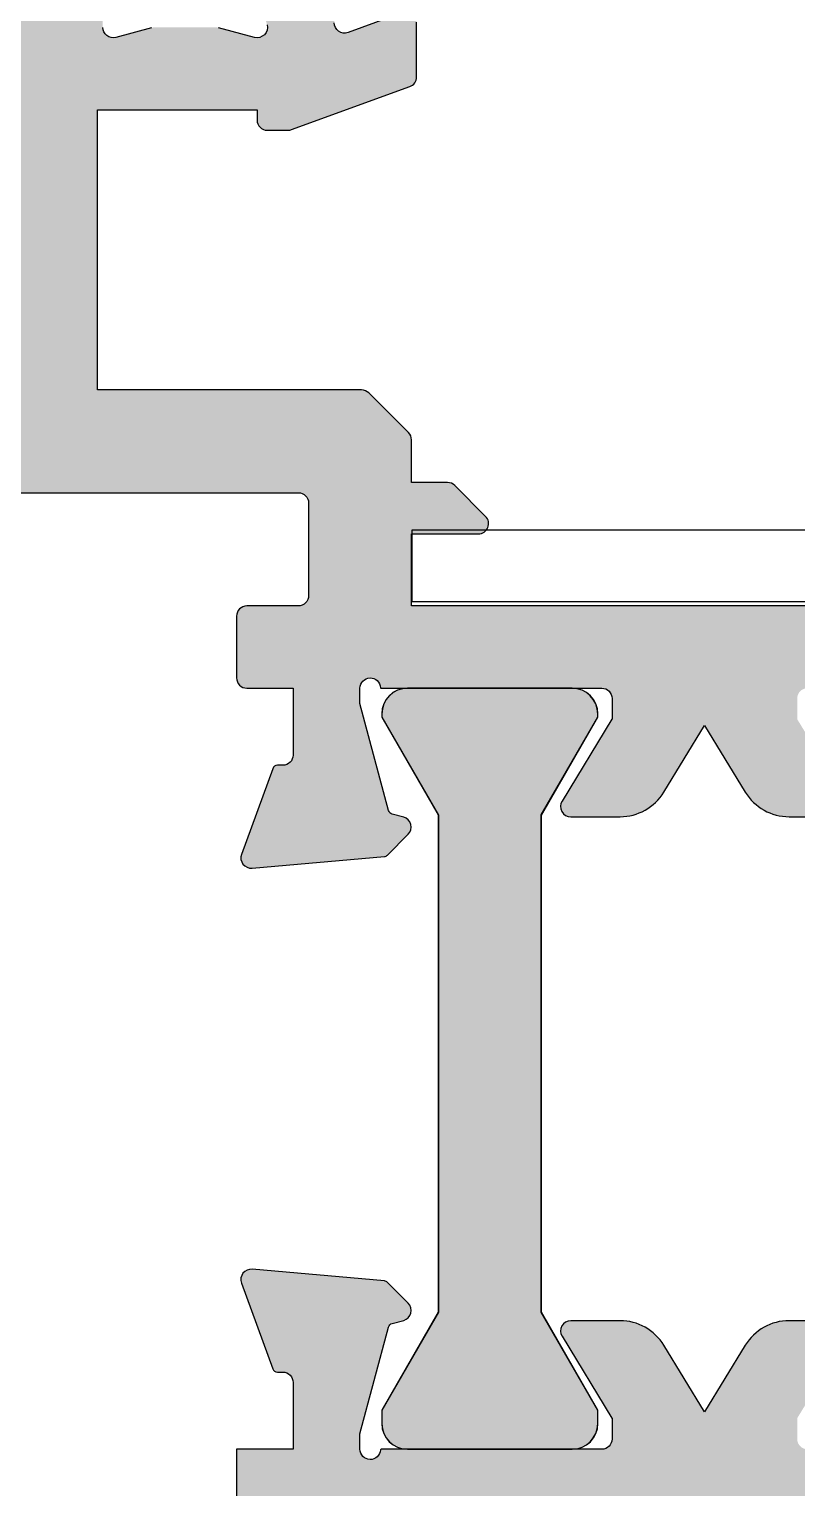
# Model space of a CAD drawing. Header units: millimetres. Extents: x 10785 to 11415, y 2273 to 2570.
# Drawn here: x 11022.88 to 11037.8, y 2416.03 to 2444.4 of the extents above; entities that cross this region are included whole.
import ezdxf

# ---------------------------------------------------------------- set-up
doc = ezdxf.new("R2010")
doc.units = ezdxf.units.MM
for name, color, linetype in [('aksesuar', 1, 'Continuous'), ('ALUMINIUM', 30, 'Continuous'), ('PROFIL', 7, 'Continuous')]:
    doc.layers.add(name, color=color, linetype=linetype)

msp = doc.modelspace()

# ---------------------------------------------------------------- hatches: boundary and pattern name
at = {"layer": 'aksesuar'}
h = msp.add_hatch(color=0, dxfattribs=at)
h.set_gradient(color1=(214, 214, 214), color2=(232, 232, 232), one_color=1, tint=0.9100000262260437)
edge = h.paths.add_edge_path(flags=16)
edge.add_line((11008.20849462309, 2466.596003947521), (11008.20849469682, 2473.680317644979))
edge.add_line((11008.20849469682, 2473.680317644979), (11016.7084942274, 2473.680317644979))
edge.add_line((11016.7084942274, 2473.680317644979), (11016.70849450573, 2465.730318440429))
edge.add_arc((11017.70849452383, 2465.730318650384), 1.000000018102195, 180.0000120295148, 270.0000013102825)
edge.add_line((11017.7084945467, 2464.730318632282), (11022.60849468232, 2464.730318878795))
edge.add_line((11022.60849468232, 2464.730318878795), (11022.60849468232, 2436.880318691039))
edge.add_line((11022.60849468232, 2436.880318691039), (11008.20849469682, 2436.880318691039))
edge.add_line((11008.20849469682, 2436.880318691039), (11008.20849469682, 2464.730318878795))
edge.add_line((11008.20849469682, 2464.730318878795), (11009.50849453665, 2464.73031863228))
edge.add_arc((11009.50849470617, 2464.930318522062), 0.199999889782173, 269.9999514335813, 405.000039459331)
edge.add_line((11009.64991588708, 2465.07173989776), (11008.26707318774, 2466.454582597106))
edge.add_arc((11008.40849481585, 2466.596003954071), 0.2000001927641131, 180.0000018764272, 224.9999450721918, ccw=False)
edge = h.paths.add_edge_path()
edge.add_line((11030.30952584752, 2435.580319036746), (11030.30952582306, 2436.408745598148))
edge.add_arc((11030.10952601782, 2436.408745693918), 0.1999998052354507, 359.9999725641396, 405.0000146371132)
edge.add_line((11030.25094720021, 2436.550166948564), (11029.47937428223, 2437.321739808353))
edge.add_arc((11029.33795370187, 2437.180320055141), 0.1999983178609902, 44.99983244286991, 90.00022060425665)
edge.add_line((11029.33795293182, 2437.380318373), (11024.20849452551, 2437.380317841673))
edge.add_line((11024.20849452551, 2437.380317841673), (11024.20849452551, 2442.83031882813))
edge.add_line((11024.20849452551, 2442.83031882813), (11027.30849461449, 2442.83031882813))
edge.add_line((11027.30849461449, 2442.83031882813), (11027.30849460249, 2442.630318471721))
edge.add_arc((11027.50849458449, 2442.630318538655), 0.1999999819971466, 180.0000191749564, 270.0000058402935)
edge.add_line((11027.50849460487, 2442.430318556657), (11027.91209189539, 2442.430318556657))
edge.add_arc((11027.91209204148, 2442.630317383766), 0.1999988271093372, 269.9999581501658, 290.0000765887024)
edge.add_line((11027.98049592021, 2442.442380053203), (11030.27689867629, 2443.278202214809))
edge.add_arc((11030.20849440527, 2443.466140884325), 0.2000002194849984, 290.0000510017593, 359.9999947951634)
edge.add_line((11030.40849462475, 2443.466140866156), (11030.40849462475, 2444.530318596145))
edge.add_arc((11030.2084946591, 2444.530318549608), 0.1999999656560184, 1.333185604823e-05, 110.0000224728425)
edge.add_line((11030.14009056846, 2444.718257014663), (11029.07689860384, 2444.331286819903))
edge.add_arc((11029.00849462526, 2444.519225383026), 0.2000000194856255, 179.9999747252757, 289.99998269942273, ccw=False)
edge.add_line((11028.80849460577, 2444.519225471251), (11028.80849460578, 2446.557113405152))
edge.add_arc((11028.60849445527, 2446.557113416416), 0.2000001505089236, 359.9999967731857, 419.999980316424)
edge.add_line((11028.70849459003, 2446.730318593163), (11028.40849460101, 2446.903523548346))
edge.add_arc((11028.30849497136, 2446.730320153106), 0.1999983551235012, 59.99985045010855, 90.00011060534418)
edge.add_line((11028.30849458528, 2446.930318508229), (11027.50849460487, 2446.930318508229))
edge.add_arc((11027.50849452417, 2446.730318586552), 0.1999999216779131, 89.99997687951365, 179.9999981051062)
edge.add_line((11027.30849460249, 2446.730318593166), (11027.30849460249, 2445.229389769958))
edge.add_arc((11027.50849333801, 2445.229389597393), 0.1999987355176738, 179.9999505634029, 195.0000481819571)
edge.add_line((11027.31530943768, 2445.177625953189), (11027.50167976971, 2444.482082455384))
edge.add_arc((11027.30849468154, 2444.430318559595), 0.1999999479965347, -105.00002972955252, 15.000029726042214, ccw=False)
edge.add_line((11027.25673078574, 2444.237133471428), (11026.56118724793, 2444.423503657907))
edge.add_arc((11026.5094226384, 2444.230316695903), 0.2000019427126058, 74.99991170595315, 89.99977080508609)
edge.add_line((11026.50942343845, 2444.430318638614), (11025.30756575878, 2444.430318638614))
edge.add_arc((11025.30756656562, 2444.230316588909), 0.2000020497068446, 90.00023113899996, 105.0000842587352)
edge.add_line((11025.255801942, 2444.423503657907), (11024.56025841511, 2444.237133471428))
edge.add_arc((11024.50849449483, 2444.430318502168), 0.1999998988620254, 179.9999609110746, 285.00004076145643, ccw=False)
edge.add_line((11024.30849459597, 2444.430318638614), (11024.30849458841, 2454.130318491736))
edge.add_line((11024.30849458841, 2454.130318491736), (11024.0084946324, 2454.430318447778))
edge.add_line((11024.0084946324, 2454.430318447778), (11024.30849458841, 2454.730318520236))
edge.add_line((11024.30849458841, 2454.730318520236), (11024.30849459597, 2464.430318526855))
edge.add_arc((11024.50849457538, 2464.430318558326), 0.1999999794122606, 74.99998931119421, 180.0000090158749, ccw=False)
edge.add_line((11024.56025841511, 2464.623503694041), (11025.255801942, 2464.437133274732))
edge.add_arc((11025.30756644014, 2464.630326223841), 0.2000076969871159, 255.0003864342208, 269.9998048118035)
edge.add_line((11025.30756575878, 2464.430318526855), (11026.50942343845, 2464.430318526855))
edge.add_arc((11026.50942276387, 2464.630326116872), 0.2000075900179658, 270.000193245225, 284.9996175999073)
edge.add_line((11026.56118724793, 2464.437133274732), (11027.25673078574, 2464.623503694041))
edge.add_arc((11027.30849461629, 2464.430318540626), 0.1999999941338569, -15.00000683314721, 105.00000683591281, ccw=False)
edge.add_line((11027.50167976971, 2464.378554710084), (11027.31530943768, 2463.683011212281))
edge.add_arc((11027.50849432496, 2463.63124743813), 0.1999997224676373, 164.9999890377828, 180.0000122092013)
edge.add_line((11027.30849460249, 2463.631247395512), (11027.30849460249, 2462.130318572304))
edge.add_arc((11027.50849461152, 2462.130318549851), 0.2000000090262032, 179.9999935678068, 269.9999980970359)
edge.add_line((11027.50849460487, 2461.930318540825), (11028.30849458528, 2461.930318540825))
edge.add_arc((11028.30849459597, 2462.130318296943), 0.19999975611761, 269.9999969383254, 300.0000420057357)
edge.add_line((11028.40849460101, 2461.957113500708), (11028.70849459003, 2462.130318572306))
edge.add_arc((11028.60849466615, 2462.303523627302), 0.1999999396273858, 299.9999848034581, 360.000004755378)
edge.add_line((11028.80849460578, 2462.303523643901), (11028.80849460577, 2464.341411694217))
edge.add_arc((11029.00849469715, 2464.341411679766), 0.2000000913812931, 70.00004671498402, 179.9999958600829, ccw=False)
edge.add_line((11029.07689860384, 2464.529350345565), (11030.14009056846, 2464.14238003439))
edge.add_arc((11030.20849460272, 2464.330318579958), 0.2000000220320927, 250.0000005925483, 359.9999969534209)
edge.add_line((11030.40849462475, 2464.330318569323), (11030.40849462475, 2465.394496299313))
edge.add_arc((11030.20849423575, 2465.394496162443), 0.20000038900795, 3.921039132336882e-05, 69.99991499294657)
edge.add_line((11030.27689867629, 2465.58243495066), (11028.52999142549, 2466.218256964371))
edge.add_arc((11028.4615884345, 2466.030324668442), 0.1999937924772159, 69.99966908294738, 90.00029617892324)
edge.add_line((11028.46158740067, 2466.230318460917), (11018.2084944733, 2466.230318193341))
edge.add_line((11018.2084944733, 2466.230318193341), (11018.20849456719, 2474.097475791376))
edge.add_arc((11018.00849479256, 2474.097475958022), 0.1999997746371274, 359.9999522592619, 404.9999946878386)
edge.add_line((11018.14991600255, 2474.238897141792), (11017.26707332369, 2475.121740053477))
edge.add_arc((11017.12565142177, 2474.980317109716), 0.200001508408171, 45.00021104481115, 89.99984200919765)
edge.add_line((11017.12565197326, 2475.180318618124), (11007.79133715555, 2475.180318618124))
edge.add_arc((11007.79133783825, 2474.980316792957), 0.2000018251681596, 90.00019557846437, 134.9997513687849)
edge.add_line((11007.64991580512, 2475.121740053476), (11006.76707335911, 2474.238897141793))
edge.add_arc((11006.90849272285, 2474.097476722773), 0.199997928380433, 134.9997862285208, 180.0002668284134)
edge.add_line((11006.70849479447, 2474.097475791376), (11006.70849479447, 2431.880318380451))
edge.add_arc((11006.90849460459, 2431.880318275505), 0.1999998101183915, 179.9999699352823, 270.0000300608094)
edge.add_line((11006.90849470952, 2431.680318465387), (11009.3930247217, 2431.680318465387))
edge.add_arc((11009.39302440654, 2431.880318432983), 0.1999999675967379, 270.0000902861591, 329.9999913124268)
edge.add_line((11009.56622944407, 2431.780318422922), (11009.68169972467, 2431.980318337984))
edge.add_arc((11009.50849447196, 2432.080317999681), 0.1999999797637138, 330.0001085627338, 360.0002181520684)
edge.add_line((11009.70849445172, 2432.080318761175), (11009.70849445172, 2432.480318591302))
edge.add_arc((11009.50849477695, 2432.480318831601), 0.1999996747649809, 359.9999311592696, 450.0000688425542)
edge.add_line((11009.50849453665, 2432.680318506366), (11008.30849458063, 2432.680318506365))
edge.add_arc((11008.30849462577, 2432.880318466573), 0.1999999602084073, 180.0000129329421, 269.9999870683606, ccw=False)
edge.add_line((11008.10849466556, 2432.880318421429), (11008.10849466556, 2435.18031837598))
edge.add_arc((11008.30849490378, 2435.180318518483), 0.2000002382224834, 90.00009257563721, 180.0000408240514, ccw=False)
edge.add_line((11008.30849458063, 2435.380318756705), (11015.10849448673, 2435.380318756705))
edge.add_arc((11015.10849422027, 2435.180318342351), 0.2000004143539902, 9.633863896851835e-06, 89.99992366593978, ccw=False)
edge.add_line((11015.30849463462, 2435.18031837598), (11015.30849463463, 2432.880318421429))
edge.add_arc((11015.10849449828, 2432.880318642715), 0.2000001363501512, 269.9999966909108, 359.99993660620976, ccw=False)
edge.add_line((11015.10849448673, 2432.680318506365), (11013.90849453072, 2432.680318506366))
edge.add_arc((11013.90849451173, 2432.480318610272), 0.1999998960938565, 89.9999945610427, 180.0000054345279)
edge.add_line((11013.70849461564, 2432.480318591302), (11013.70849461564, 2432.080318761175))
edge.add_arc((11013.90849518666, 2432.080318561371), 0.2000005710159491, 179.9999427606739, 209.9999794501604)
edge.add_line((11013.73528957552, 2431.980318337986), (11013.85075962322, 2431.780318422922))
edge.add_arc((11014.02396490264, 2431.880318851937), 0.2000003865495747, 210.0000779821392, 269.9999071180169)
edge.add_line((11014.02396457842, 2431.680318465388), (11017.20849452623, 2431.680318465387))
edge.add_arc((11017.20849447601, 2432.68031855658), 1.000000091193053, 270.0000028775161, 359.9999971229529)
edge.add_line((11018.2084945672, 2432.680318506366), (11018.20849456719, 2432.880318421429))
edge.add_arc((11018.00849498529, 2432.880318754588), 0.1999995819055291, 359.9999045568705, 450.0000954465168)
edge.add_line((11018.00849465212, 2433.080318336493), (11016.7084942274, 2433.080317695643))
edge.add_line((11016.7084942274, 2433.080317695643), (11016.70849450573, 2435.18031837598))
edge.add_arc((11016.90849501681, 2435.180318245635), 0.2000005110708021, 90.0001040391823, 179.9999626589296, ccw=False)
edge.add_line((11016.90849465364, 2435.380318756705), (11028.10952582603, 2435.380318756704))
edge.add_arc((11028.10952545268, 2435.180318380979), 0.2000003757250257, -1.43228510296467e-06, 89.99989304315648, ccw=False)
edge.add_line((11028.3095258284, 2435.18031837598), (11028.30952582841, 2433.380318674748))
edge.add_arc((11028.10952616313, 2433.380318424969), 0.1999996652840419, -90.00009657055381, 7.155647642775875e-05, ccw=False)
edge.add_line((11028.10952582603, 2433.180318759685), (11027.10952581416, 2433.180318759686))
edge.add_arc((11027.10952617488, 2432.98031839659), 0.2000003630961885, 90.00010333896131, 180.0000050499068)
edge.add_line((11026.90952581178, 2432.980318378962), (11026.90952581178, 2431.78031842292))
edge.add_arc((11027.10952588925, 2431.780318585323), 0.2000000774667868, 180.0000465249702, 269.9999784876742)
edge.add_line((11027.10952581416, 2431.580318507856), (11028.0084945895, 2431.580318381095))
edge.add_line((11028.0084945895, 2431.580318381095), (11028.00849459626, 2430.280318594284))
edge.add_arc((11027.8084948205, 2430.280318454976), 0.1999997757543382, -90.00006492198332, 3.9908948110678466e-05, ccw=False)
edge.add_line((11027.80849459388, 2430.080318679221), (11027.70540720303, 2430.080318679218))
edge.add_arc((11027.7054075586, 2429.980318157774), 0.1000005214450011, 90.0002037280884, 159.9997838288908)
edge.add_line((11027.61143793557, 2430.014520704989), (11027.00513706499, 2428.348722478944))
edge.add_arc((11027.19307584843, 2428.280318553824), 0.2000002082289846, 160.0000532791735, 274.9999197526612)
edge.add_line((11027.21050673608, 2428.081079382355), (11029.78239238491, 2428.306090325808))
edge.add_arc((11029.77367653924, 2428.405709576246), 0.09999980511861971, 275.000165862891, 315.0003342309233)
edge.add_line((11029.84438749204, 2428.334999448416), (11030.2482854164, 2428.738897372762))
edge.add_arc((11030.1068642727, 2428.880318651379), 0.1999997948232684, 314.9999726683371, 435.000043259533)
edge.add_line((11030.15862788276, 2429.073503657534), (11029.93555690981, 2429.13327550185))
edge.add_arc((11029.96143860225, 2429.229868034213), 0.09999989655781079, 195.0001258995036, 255.0001099165716, ccw=False)
edge.add_line((11029.86484617641, 2429.203985944227), (11029.30849470951, 2431.280318890715))
edge.add_line((11029.30849470951, 2431.280318890715), (11029.30849462625, 2431.580318507856))
edge.add_arc((11029.50849461203, 2431.580318564654), 0.1999999857850074, 2.7640512447484866, 180.0000162713492, ccw=False)
edge.add_arc((11029.71838349181, 2431.590451874546), 0.01013336668925284, 182.7642286837663, 269.9997099986193)
edge.add_line((11029.71838344052, 2431.580318507857), (11034.0084946093, 2431.580318507857))
edge.add_arc((11034.00849472305, 2431.380318706566), 0.1999998012912466, -3.259351370843433e-05, 90.00003258856322, ccw=False)
edge.add_line((11034.20849452434, 2431.380318592793), (11034.20849452435, 2430.980318762667))
edge.add_arc((11034.19836152657, 2430.980318246058), 0.01013299778946678, -31.399337542226817, 0.0029211032851890195, ccw=False)
edge.add_line((11034.20701061595, 2430.975038956611), (11033.23615393416, 2429.384520487472))
edge.add_arc((11033.40686398767, 2429.280318552364), 0.199999914120992, 148.5999820492299, 270.0000211534528)
edge.add_line((11033.40686406151, 2429.080318638243), (11034.36381669908, 2429.080318638241))
edge.add_arc((11034.36381712222, 2430.080317803292), 0.9999991650511272, 269.999975755388, 328.6000269772752)
edge.add_line((11035.21736745214, 2429.559309008355), (11036.00849496951, 2430.855382476951))
edge.add_line((11036.00849496951, 2430.855382476951), (11036.79962169755, 2429.559309008355))
edge.add_arc((11037.65317211605, 2430.080317961141), 0.9999993229000868, 211.399978098034, 270.0000191686776)
edge.add_line((11037.6531724506, 2429.080318638241), (11038.61012508817, 2429.08031863824))
edge.add_arc((11038.61012517554, 2429.280318610091), 0.1999999718508985, 269.9999749704324, 391.3999884802899)
edge.add_line((11038.78083533192, 2429.384520487471), (11037.80997853371, 2430.975038956613))
edge.add_arc((11037.8186287985, 2430.980318576403), 0.01013417317450035, 179.998946915125, 211.3974694609226, ccw=False)
edge.add_line((11037.80849462532, 2430.980318762667), (11037.80849462532, 2431.380318592793))
edge.add_arc((11038.00849450739, 2431.380318625791), 0.1999998820663079, 89.99999055078041, 180.0000094531279, ccw=False)
edge.add_line((11038.00849454037, 2431.580318507857), (11042.2986057674, 2431.580318507856))
edge.add_arc((11042.29860570522, 2431.590451874496), 0.01013336663961845, 270.0003515467041, 357.2357715968679)
edge.add_arc((11042.50849450511, 2431.580318650488), 0.1999999019037644, -4.08609358260037e-05, 177.2359722129198, ccw=False)
edge.add_line((11042.70849440702, 2431.580318507856), (11042.70849383261, 2431.280318890715))
edge.add_line((11042.70849383261, 2431.280318890715), (11042.15214279867, 2429.203985944227))
edge.add_arc((11042.05555094908, 2429.229867351444), 0.09999916322724345, 284.99983346697843, 345.00016651607166, ccw=False)
edge.add_line((11042.08143235627, 2429.13327550185), (11041.85836126692, 2429.073503657533))
edge.add_arc((11041.9101249653, 2428.880318627711), 0.1999998405419844, 104.9999794252092, 225.0000046457193)
edge.add_line((11041.76870373329, 2428.738897372761), (11042.17260165765, 2428.334999448415))
edge.add_arc((11042.24331282409, 2428.405709981749), 0.1000002429201152, 224.9997435017384, 264.9996327748808)
edge.add_line((11042.23459659015, 2428.306090325807), (11044.80648242816, 2428.081079382355))
edge.add_arc((11044.82391336038, 2428.280318519639), 0.2000001780598161, 265.0000666722127, 379.9999602881097)
edge.add_line((11045.01185209927, 2428.348722478944), (11044.40555135964, 2430.014520704989))
edge.add_arc((11044.31158155797, 2429.980317902645), 0.1000007765747484, 20.0003185249292, 89.99986067589664)
edge.add_line((11044.31158180114, 2430.080318679219), (11044.20849470133, 2430.08031867922))
edge.add_arc((11044.20849424534, 2430.280318138315), 0.1999994590958418, 179.9998693746543, 270.0001306296448, ccw=False)
edge.add_line((11044.00849478625, 2430.280318594283), (11044.00849534949, 2431.580318381095))
edge.add_line((11044.00849534949, 2431.580318381095), (11045.49353549757, 2431.580318507856))
edge.add_arc((11045.49353547083, 2431.780318232406), 0.1999997245502889, 270.0000076607801, 355.0000849254148)
edge.add_line((11045.69277416188, 2431.762887403181), (11046.00773361747, 2435.362887271306))
edge.add_arc((11045.80849434322, 2435.38031834494), 0.2000003268293402, 355.0000297350587, 449.9999586709729)
edge.add_line((11045.80849448749, 2435.58031867177), (11041.60952579715, 2435.58031867177))
edge.add_arc((11041.60952602259, 2435.380318464091), 0.2000002076785907, 90.00006458277251, 179.9999753574768)
edge.add_arc((11042.20952567718, 2435.380318493061), 0.7999998622696126, 179.9999959141397, 270.0000236944742)
edge.add_line((11042.20952600802, 2434.580318630791), (11043.9095255621, 2434.580318872833))
edge.add_line((11043.9095255621, 2434.580318872833), (11043.9095255621, 2433.180319388414))
edge.add_line((11043.9095255621, 2433.180319388414), (11030.30952584752, 2433.180319388414))
edge.add_line((11030.30952584752, 2433.180319388414), (11030.30952584752, 2434.580318872833))
edge.add_line((11030.30952584752, 2434.580318872833), (11031.60952585303, 2434.580318630791))
edge.add_arc((11031.60952588348, 2434.780318578178), 0.1999999473863352, 269.9999912772942, 404.9999996186369)
edge.add_line((11031.75094720346, 2434.92173989627), (11031.15094722543, 2435.521740107122))
edge.add_arc((11031.00952512658, 2435.380316687932), 0.2000019838385846, 45.0002674599153, 89.99981894113252)
edge.add_line((11031.0095257586, 2435.580318671769), (11030.30952584752, 2435.580319036746))
h = msp.add_hatch(color=0, dxfattribs=at)
h.set_gradient(color1=(214, 214, 214), color2=(232, 232, 232), one_color=1, tint=0.9100000262260437)
h.paths.add_polyline_path([(11031.20849474152, 2415.280318130756), (11043.80849382662, 2415.280318130756), (11043.80849382662, 2412.080319841409), (11031.20849474152, 2412.080319841409)], flags=16)
edge = h.paths.add_edge_path()
edge.add_line((11045.30849469982, 2412.246003513152), (11045.30849469982, 2414.714633043605))
edge.add_arc((11045.50849568807, 2414.714633173216), 0.2000009882449164, 135.0001493210299, 180.0000371308625, ccw=False)
edge.add_line((11045.36707326447, 2414.856054859682), (11045.94991583791, 2415.43889696745))
edge.add_arc((11045.80849518067, 2415.580317922269), 0.1999992218891973, 314.9999397187818, 360.0002467333712)
edge.add_line((11046.00849440256, 2415.580318783528), (11046.00849440256, 2416.580318358844))
edge.add_arc((11045.80849520857, 2416.580319079923), 0.1999991939860587, 359.9997934253327, 450.0002065766216)
edge.add_line((11045.80849448749, 2416.780318273908), (11044.00849534949, 2416.780317445302))
edge.add_line((11044.00849534949, 2416.780317445302), (11044.00849478625, 2418.080318187481))
edge.add_arc((11044.20849370171, 2418.080319187082), 0.1999989154658077, 89.99971363005602, 180.000286366166, ccw=False)
edge.add_line((11044.20849470133, 2418.280318102545), (11044.31158180114, 2418.280318102544))
edge.add_arc((11044.31158086944, 2418.380319620375), 0.1000015178351991, 270.0005338123721, 339.9996680211538)
edge.add_line((11044.40555135964, 2418.346116542435), (11045.01185209927, 2420.011914302821))
edge.add_arc((11044.82391369278, 2420.080318517184), 0.1999999529419976, 339.9999384805492, 455.0000345591284)
edge.add_line((11044.80648242816, 2420.279557399409), (11042.23459659015, 2420.054546455956))
edge.add_arc((11042.24331151899, 2419.954928459801), 0.09999847570141156, 94.99970518450229, 135.0002115420544)
edge.add_line((11042.17260165765, 2420.02563779901), (11041.76870373329, 2419.621740340324))
edge.add_arc((11041.91012566223, 2419.480318734415), 0.2000005815085163, 135.0000654371981, 254.9998707553048)
edge.add_line((11041.85836126692, 2419.28713312423), (11042.08143235627, 2419.227361279914))
edge.add_arc((11042.05555213753, 2419.130770618769), 0.0999977076864787, 14.999351980353424, 75.00064803770192, ccw=False)
edge.add_line((11042.15214279867, 2419.156650837538), (11042.70849383261, 2417.080318798328))
edge.add_line((11042.70849383261, 2417.080318798328), (11042.70849440702, 2416.780318273907))
edge.add_arc((11042.50849450512, 2416.780318449727), 0.1999999019000549, 182.7640277860985, 359.99994963127915, ccw=False)
edge.add_arc((11042.29860627022, 2416.77018548407), 0.01013278985038933, 2.762923351851081, 90.00284320685742)
edge.add_line((11042.2986057674, 2416.780318273908), (11038.00849454037, 2416.780318273908))
edge.add_arc((11038.00849505103, 2416.980318699616), 0.2000004257085615, 180.0001462881533, 269.9998537076779, ccw=False)
edge.add_line((11037.80849462532, 2416.980318188972), (11037.80849462532, 2417.380318950421))
edge.add_arc((11037.81862982688, 2417.380318381962), 0.01013520157864629, 148.6041644471086, 179.9967864203196, ccw=False)
edge.add_line((11037.80997853371, 2417.385598290815), (11038.78083533192, 2418.976116294293))
edge.add_arc((11038.61012491341, 2419.080318330721), 0.2000002784646157, 328.6000117549943, 449.999949932537)
edge.add_line((11038.61012508817, 2419.280318609185), (11037.6531724506, 2419.280318609183))
edge.add_arc((11037.65317260713, 2418.280318411179), 1.000000198004159, 90.0000089684474, 148.5999937647947)
edge.add_line((11036.79962169755, 2418.801328239069), (11036.00849496951, 2417.505255212093))
edge.add_line((11036.00849496951, 2417.505255212093), (11035.21736745214, 2418.801328239069))
edge.add_arc((11034.36381663115, 2418.280318569047), 1.000000040135673, 31.40000115927859, 89.99999610810461)
edge.add_line((11034.36381669908, 2419.280318609183), (11033.40686406151, 2419.280318609184))
edge.add_arc((11033.4068642498, 2419.080318388451), 0.200000220732716, 90.0000539434561, 211.4000177167692)
edge.add_line((11033.23615393416, 2418.976116294293), (11034.20701061596, 2417.385598290815))
edge.add_arc((11034.19836049863, 2417.380318712467), 0.01013402572233222, 0.0013453477728262442, 31.39770378479892, ccw=False)
edge.add_line((11034.20849452435, 2417.380318950421), (11034.20849452434, 2416.980318188972))
edge.add_arc((11034.00849417941, 2416.980318618838), 0.2000003449310568, 270.0001231524672, 359.99987685274385, ccw=False)
edge.add_line((11034.0084946093, 2416.780318273908), (11029.71838344052, 2416.780318273908))
edge.add_arc((11029.71838292681, 2416.770185484028), 0.01013278989277568, 89.99709524721001, 177.237076422854)
edge.add_arc((11029.50849461203, 2416.780318535562), 0.199999985785062, 180.0000749585915, 357.2359487555712, ccw=False)
edge.add_line((11029.30849462625, 2416.780318273907), (11029.30849470951, 2417.080318798328))
edge.add_line((11029.30849470951, 2417.080318798328), (11029.86484617641, 2419.156650837538))
edge.add_arc((11029.96143741378, 2419.130769936024), 0.09999844098764607, 104.9994085759403, 165.000355606879, ccw=False)
edge.add_line((11029.93555690981, 2419.227361279914), (11030.15862788276, 2419.28713312423))
edge.add_arc((11030.10686357577, 2419.48031871075), 0.200000535792359, 285.0001065615136, 404.999957247146)
edge.add_line((11030.2482854164, 2419.621740340324), (11029.84438749204, 2420.02563779901))
edge.add_arc((11029.77367784432, 2419.954928865286), 0.09999803792326367, 44.99971072568737, 85.00049617673275)
edge.add_line((11029.78239238491, 2420.054546455956), (11027.21050673608, 2420.279557399409))
edge.add_arc((11027.19307551602, 2420.080318483004), 0.199999983107674, 84.99997901449547, 200.0000479536698)
edge.add_line((11027.00513706499, 2420.011914302821), (11027.61143793557, 2418.346116542435))
edge.add_arc((11027.70540824713, 2418.380319365246), 0.1000012627067818, 200.0002296253176, 269.9994017811615)
edge.add_line((11027.70540720303, 2418.280318102544), (11027.80849459388, 2418.280318102545))
edge.add_arc((11027.80849536414, 2418.080318870429), 0.1999992321170778, -0.00019565116679132188, 90.0002206631599, ccw=False)
edge.add_line((11028.00849459626, 2418.080318187481), (11028.0084945895, 2416.780317445302))
edge.add_line((11028.0084945895, 2416.780317445302), (11026.90849459549, 2416.780317445302))
edge.add_line((11026.90849459549, 2416.780317445302), (11026.90849459776, 2415.645533450838))
edge.add_arc((11027.40849526296, 2415.645533285292), 0.5000006652024647, 179.9999810297891, 232.32038205778)
edge.add_line((11027.10287208817, 2415.249812246888), (11027.78624560344, 2414.722030506085))
edge.add_arc((11027.90849475206, 2414.880318592599), 0.1999999316746555, 232.3203519759791, 389.4070338137598)
edge.add_line((11028.08272540046, 2414.978520699635), (11027.96797224427, 2415.182116360782))
edge.add_arc((11028.14220266316, 2415.280318506214), 0.1999997505760099, 69.99986177046122, 209.4070756821378, ccw=False)
edge.add_line((11028.21060705992, 2415.46825663096), (11029.33790409424, 2415.057954761304))
edge.add_arc((11029.20849403513, 2414.574991435286), 0.5000005376770289, -1.9942047288168396e-05, 74.99995285504332, ccw=False)
edge.add_line((11029.7084945728, 2414.574991261259), (11029.7084945728, 2412.385645295498))
edge.add_arc((11029.20849494161, 2412.385645357223), 0.4999996311921844, 284.99996743850045, 359.9999929268315, ccw=False)
edge.add_line((11029.33790409424, 2411.902682726776), (11028.16025839966, 2411.58713313466))
edge.add_arc((11028.10849490165, 2411.780318685591), 0.2000002920365989, 180.0000432334813, 284.9998853416603, ccw=False)
edge.add_line((11027.90849460962, 2411.780318534678), (11027.90849460962, 2412.080318872934))
edge.add_arc((11027.70849462582, 2412.080318553036), 0.1999999838090135, 9.164410622742743e-05, 120.0000140304591)
edge.add_line((11027.6084945915, 2412.253523595283), (11027.15849459347, 2411.993715580436))
edge.add_arc((11027.4084932225, 2411.560703675027), 0.4999986247437767, 119.9999095815023, 180.0000953169697)
edge.add_line((11026.90849459776, 2411.560702843232), (11026.90849459549, 2410.580316801572))
edge.add_line((11026.90849459549, 2410.580316801572), (11046.0084938147, 2410.580316801572))
edge.add_line((11046.0084938147, 2410.580316801572), (11046.00849440256, 2411.380318704552))
edge.add_arc((11045.80849770484, 2411.38031968004), 0.1999966977189369, 359.9997205385771, 405.0003598120402)
edge.add_line((11045.94991583791, 2411.521739589307), (11045.36707326447, 2412.104582628397))
edge.add_arc((11045.5084938866, 2412.246003568674), 0.1999991867835041, 180.0000159057503, 225.0000644462555, ccw=False)
at = {"layer": 'PROFIL', "ltscale": 10, "true_color": 0xfed100}
h = msp.add_hatch(color=40, dxfattribs=at)
h.paths.add_polyline_path([(11032.83029195671, 2419.446343799138), (11032.83029195671, 2429.114293550158), (11033.93029195081, 2431.019548569824), (11033.93029186343, 2431.080318720198, 0.4139726169145101), (11033.43070294848, 2431.580318381095), (11033.43029183431, 2431.58031855011), (11030.2302918372, 2431.580318550111), (11030.22988072183, 2431.580318381095, 0.4139726682073495), (11029.73029184483, 2431.080318720198), (11029.73029186771, 2431.019548569824), (11030.83029162889, 2429.114293550158), (11030.83029162889, 2419.446343799138), (11029.73029186771, 2417.541088779475), (11029.73029184485, 2417.280318532816, 0.4142135586483298), (11030.23029184468, 2416.78031855011), (11033.43029182691, 2416.78031855011, 0.4142135067089411), (11033.93029186348, 2417.280318532816), (11033.93029195081, 2417.541088779475)])
h.paths.add_polyline_path([(11041.2101252638, 2419.246344138885), (11041.2101252638, 2428.914293889904), (11042.31012432652, 2430.819548909569), (11042.31012490936, 2431.080318076192, 0.4139733056116887), (11041.81053621072, 2431.580318381095), (11041.8101250962, 2431.58031855011), (11038.610125114, 2431.58031855011), (11038.60971399902, 2431.580318381095, 0.4139726005415348), (11038.11012506541, 2431.080318710884), (11038.11012494199, 2430.819548909569), (11039.210124936, 2428.914293889904), (11039.210124936, 2419.246344138885), (11038.11012494199, 2417.34108911922), (11038.11012506538, 2417.280317912478, 0.4142130330379211), (11038.61012510652, 2416.78031848106), (11041.81012510359, 2416.78031848106, 0.4142154781144022), (11042.31012490929, 2417.280321518133), (11042.31012432652, 2417.34108911922)])
h = msp.add_hatch(color=40, dxfattribs=at)
h.paths.add_polyline_path([(11032.83512489462, 2419.445575566748), (11032.83512489462, 2429.113525317769), (11033.93512488872, 2431.018780337433), (11033.93512480134, 2431.079550487807, 0.4139726169145101), (11033.43553588638, 2431.579550148705), (11033.43512477222, 2431.57955031772), (11030.23512477511, 2431.579550317721), (11030.23471365974, 2431.579550148705, 0.4139726682073495), (11029.73512478274, 2431.079550487808), (11029.73512480562, 2431.018780337433), (11030.83512456679, 2429.113525317769), (11030.83512456679, 2419.445575566748), (11029.73512480562, 2417.540320547084), (11029.73512478276, 2417.279550300426, 0.4142135586483298), (11030.23512478259, 2416.77955031772), (11033.43512476482, 2416.77955031772, 0.4142135067089411), (11033.93512480138, 2417.279550300426), (11033.93512488872, 2417.540320547084)])
h.paths.add_polyline_path([(11041.21495820171, 2419.245575906496), (11041.21495820171, 2428.913525657514), (11042.31495726443, 2430.818780677179), (11042.31495784727, 2431.079549843802, 0.4139733056116887), (11041.81536914863, 2431.579550148705), (11041.81495803411, 2431.57955031772), (11038.6149580519, 2431.57955031772), (11038.61454693693, 2431.579550148705, 0.4139726005415348), (11038.11495800332, 2431.079550478493), (11038.1149578799, 2430.818780677179), (11039.21495787391, 2428.913525657514), (11039.21495787391, 2419.245575906495), (11038.1149578799, 2417.34032088683), (11038.11495800329, 2417.279549680089, 0.4142130330379211), (11038.61495804443, 2416.77955024867), (11041.8149580415, 2416.77955024867, 0.4142154781144022), (11042.3149578472, 2417.279553285744), (11042.31495726443, 2417.34032088683)])

# ---------------------------------------------------------------- linework, layer by layer
at = {"linetype": 'ByBlock'}
msp.add_lwpolyline([(11043.92474980112, 2434.656856081698), (11043.92474980112, 2434.656856081698), (11043.92474980112, 2433.256856081699), (11043.92474980112, 2433.256856081699), (11030.32474980113, 2433.256856081699), (11030.32474980113, 2434.656856081698)], close=True, dxfattribs=at)
at = {"layer": 'ALUMINIUM', "color": 254, "linetype": 'ByBlock', "lineweight": -2}
for points in [[(11030.14009056846, 2444.718257014663), (11029.07689860384, 2444.331286819903, -0.5205670947742957), (11028.80849460577, 2444.519225471251)], [(11043.9095255621, 2433.180319388414), (11030.30952584752, 2433.180319388414), (11030.30952584752, 2434.580318872833), (11031.60952585303, 2434.580318630791, 0.6681786905647185), (11031.75094720346, 2434.92173989627), (11031.15094722543, 2435.521740107122, 0.1989103329158735), (11031.0095257586, 2435.580318671769), (11030.30952584752, 2435.580319036746), (11030.30952582306, 2436.408745598148, 0.1989125582211141), (11030.25094720021, 2436.550166948564), (11029.47937428223, 2437.321739808353, 0.198914128065916), (11029.33795293182, 2437.380318373), (11024.20849452551, 2437.380317841673), (11024.20849452551, 2442.83031882813), (11027.30849461449, 2442.83031882813), (11027.30849460249, 2442.630318471721, 0.4142134942069528), (11027.50849460487, 2442.430318556657), (11027.91209189539, 2442.430318556657, 0.0874891842671681), (11027.98049592021, 2442.442380053203), (11030.27689867629, 2443.278202214809, 0.3152985192505906), (11030.40849462475, 2443.466140866156), (11030.40849462475, 2444.530318596145, 0.5205671012452842)], [(11025.255801942, 2444.423503657907), (11024.56025841511, 2444.237133471428, -0.4931458591757984), (11024.30849459597, 2444.430318638614)], [(11027.50167976971, 2444.482082455384, -0.5773506150883057), (11027.25673078574, 2444.237133471428), (11026.56118724793, 2444.423503657907, 0.0655428453781206)], [(11016.90849465364, 2435.380318756705), (11028.10952582603, 2435.380318756705, -0.4142130229368232), (11028.3095258284, 2435.18031837598), (11028.30952582841, 2433.380318674748, -0.4142144218305007), (11028.10952582603, 2433.180318759685), (11027.10952581416, 2433.180318759685, 0.4142130599243512), (11026.90952581178, 2432.980318378962), (11026.90952581178, 2431.78031842292, 0.4142132145698127), (11027.10952581416, 2431.580318507856), (11028.0084945895, 2431.580318381095), (11028.00849459626, 2430.280318594284, -0.4142140982637839), (11027.80849459388, 2430.080318679221), (11027.70540720303, 2430.080318679218, 0.3152967745835555), (11027.61143793557, 2430.014520704989), (11027.00513706499, 2428.348722478944, 0.5486180286493278), (11027.21050673608, 2428.081079382355), (11029.78239238491, 2428.306090325808, 0.1763277381936635), (11029.84438749204, 2428.334999448416), (11030.2482854164, 2428.738897372762, 0.5773506798726294), (11030.15862788276, 2429.073503657534), (11029.93555690981, 2429.13327550185, -0.2679491176854139), (11029.86484617641, 2429.203985944227), (11029.30849470951, 2431.280318890715), (11029.30849462625, 2431.580318507856, -0.9761655415027162), (11029.70826191589, 2431.589963180996, 0.4001510587354233), (11029.71838344052, 2431.580318507857), (11034.0084946093, 2431.580318507857, -0.414213895580719), (11034.20849452434, 2431.380318592793), (11034.20849452435, 2430.980318762667, -0.137882149296129), (11034.20701061595, 2430.975038956611), (11033.23615393416, 2429.384520487472, 0.585524297440784), (11033.40686406151, 2429.080318638243), (11034.36381669908, 2429.080318638241, 0.2614128151937324), (11035.21736745214, 2429.559309008355), (11036.00849496951, 2430.855382476951), (11036.79962169755, 2429.559309008355, 0.2614127678737304), (11037.6531724506, 2429.080318638241), (11038.61012508817, 2429.080318638241, 0.5855241474772848)], [(11038.61012508817, 2419.280318609185), (11037.6531724506, 2419.280318609183, 0.2614125055512306), (11036.79962169755, 2418.801328239069), (11036.00849496951, 2417.505255212093), (11035.21736745214, 2418.801328239069, 0.2614125528769837), (11034.36381669908, 2419.280318609183), (11033.40686406151, 2419.280318609184, 0.5855238560590511), (11033.23615393416, 2418.976116294293), (11034.20701061596, 2417.385598290815, -0.1378559154315503), (11034.20849452435, 2417.380318950421), (11034.20849452434, 2416.980318188972, -0.414212303301532), (11034.0084946093, 2416.780318273908), (11029.71838344052, 2416.780318273908, 0.4001738371297276), (11029.70826191589, 2416.770673919221, -0.9761647641235504), (11029.30849462625, 2416.780318273907), (11029.30849470951, 2417.080318798328), (11029.86484617641, 2419.156650837538, -0.2679536213167814), (11029.93555690981, 2419.227361279914), (11030.15862788276, 2419.28713312423, 0.5773494005141748), (11030.2482854164, 2419.621740340324), (11029.84438749204, 2420.02563779901, 0.176330514442365), (11029.78239238491, 2420.054546455956), (11027.21050673608, 2420.279557399409, 0.5486191779673564), (11027.00513706499, 2420.011914302821), (11027.61143793557, 2418.346116542435, 0.3152948176359507), (11027.70540720303, 2418.280318102544), (11027.80849459388, 2418.280318102544, -0.4142156905531453), (11028.00849459626, 2418.080318187481), (11028.0084945895, 2416.780317445302), (11026.90849459549, 2416.780317445302), (11026.90849459776, 2415.645533450838, 0.2323411949980205)]]:
    msp.add_lwpolyline(points, format="xyb", dxfattribs=at)
at = {"layer": 'PROFIL', "color": 40, "ltscale": 10, "true_color": 0xfed100, "flags": 128}
for points in [[(11032.83029195671, 2419.446343799138), (11032.83029195671, 2429.114293550158), (11033.93029195081, 2431.019548569824), (11033.93029186343, 2431.080318720198, 0.4139726169145101), (11033.43070294848, 2431.580318381095), (11033.43029183431, 2431.58031855011), (11030.2302918372, 2431.58031855011), (11030.22988072183, 2431.580318381095, 0.4139726682073495), (11029.73029184483, 2431.080318720198), (11029.73029186771, 2431.019548569824), (11030.83029162889, 2429.114293550158), (11030.83029162889, 2419.446343799138), (11029.73029186771, 2417.541088779475), (11029.73029184485, 2417.280318532816, 0.4142135586483298), (11030.23029184468, 2416.78031855011), (11033.43029182691, 2416.78031855011, 0.4142135067089411), (11033.93029186348, 2417.280318532816), (11033.93029195081, 2417.541088779475)], [(11032.83512489462, 2419.445575566748), (11032.83512489462, 2429.113525317769), (11033.93512488872, 2431.018780337433), (11033.93512480134, 2431.079550487807, 0.4139726169145101), (11033.43553588638, 2431.579550148705), (11033.43512477222, 2431.57955031772), (11030.23512477511, 2431.57955031772), (11030.23471365974, 2431.579550148705, 0.4139726682073495), (11029.73512478274, 2431.079550487808), (11029.73512480562, 2431.018780337433), (11030.83512456679, 2429.113525317769), (11030.83512456679, 2419.445575566748), (11029.73512480562, 2417.540320547084), (11029.73512478276, 2417.279550300426, 0.4142135586483298), (11030.23512478259, 2416.77955031772), (11033.43512476482, 2416.77955031772, 0.4142135067089411), (11033.93512480138, 2417.279550300426), (11033.93512488872, 2417.540320547084)]]:
    msp.add_lwpolyline(points, format="xyb", close=True, dxfattribs=at)

doc.saveas('drawing.dxf')
